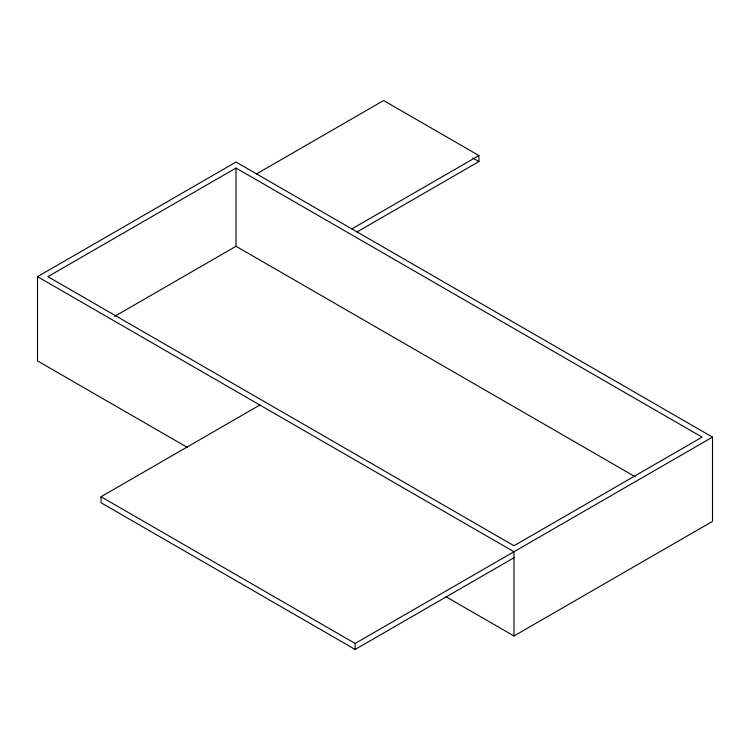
<?xml version="1.0" encoding="UTF-8"?>
<svg xmlns="http://www.w3.org/2000/svg" width="750" height="750" viewBox="0 0 750 750"><rect width="100%" height="100%" fill="white"/><g stroke="black" fill="none" stroke-linecap="round" stroke-linejoin="round"><path stroke-width="1.12" d="M187.537 447.525L37.5 360.9L37.5 276.656L236.025 162.037L712.5 437.128L712.5 521.362L513.975 635.981L446.044 596.766M236.025 168.056L47.925 276.656L513.975 545.728L702.075 437.128L236.025 168.056L236.025 246.281L635.212 476.747M256.566 173.897L383.625 100.537L478.912 155.559L478.912 161.569L356.897 232.022M114.666 316.341L236.025 246.281M351.853 228.909L478.912 155.559M513.975 557.766L355.144 649.462L101.025 502.744L101.025 496.734L259.856 405.038M101.025 496.734L355.144 643.444L712.5 437.128M472.828 158.062L478.912 161.569M37.5 276.656L513.975 551.747L513.975 635.981M355.144 643.444L355.144 649.462"/></g></svg>
